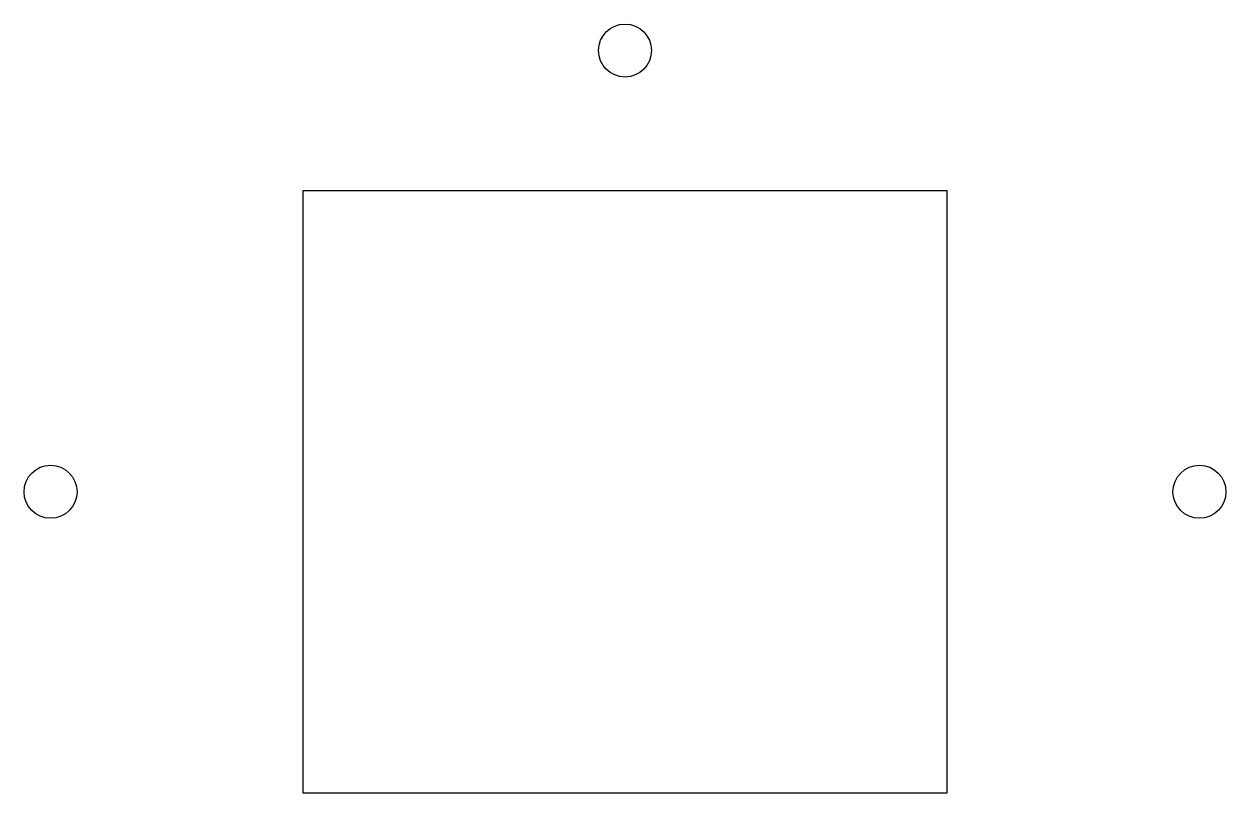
# Model space of a CAD drawing. Header units: inches. Extents: x 0 to 2.83, y 0 to 1.81.
import ezdxf

# ---------------------------------------------------------------- set-up
doc = ezdxf.new("R2010")
doc.units = ezdxf.units.IN
doc.header["$MEASUREMENT"] = 0
doc.layers.add('CAD', color=7, linetype='Continuous')

msp = doc.modelspace()

# ---------------------------------------------------------------- linework, layer by layer
at = {"layer": 'CAD'}
for p, q in [((0.6575, 1.42), (2.1775, 1.42)), ((0.6575, 1.42), (0.6575, 0)), ((2.1775, 0), (2.1775, 1.42)), ((0.6575, 0), (2.1775, 0))]:
    msp.add_line(p, q, dxfattribs=at)
for centre in [(1.4175, 1.75), (0.0625, 0.71), (2.7725, 0.71)]:
    msp.add_circle(centre, 0.0625, dxfattribs=at)

doc.saveas('drawing.dxf')
